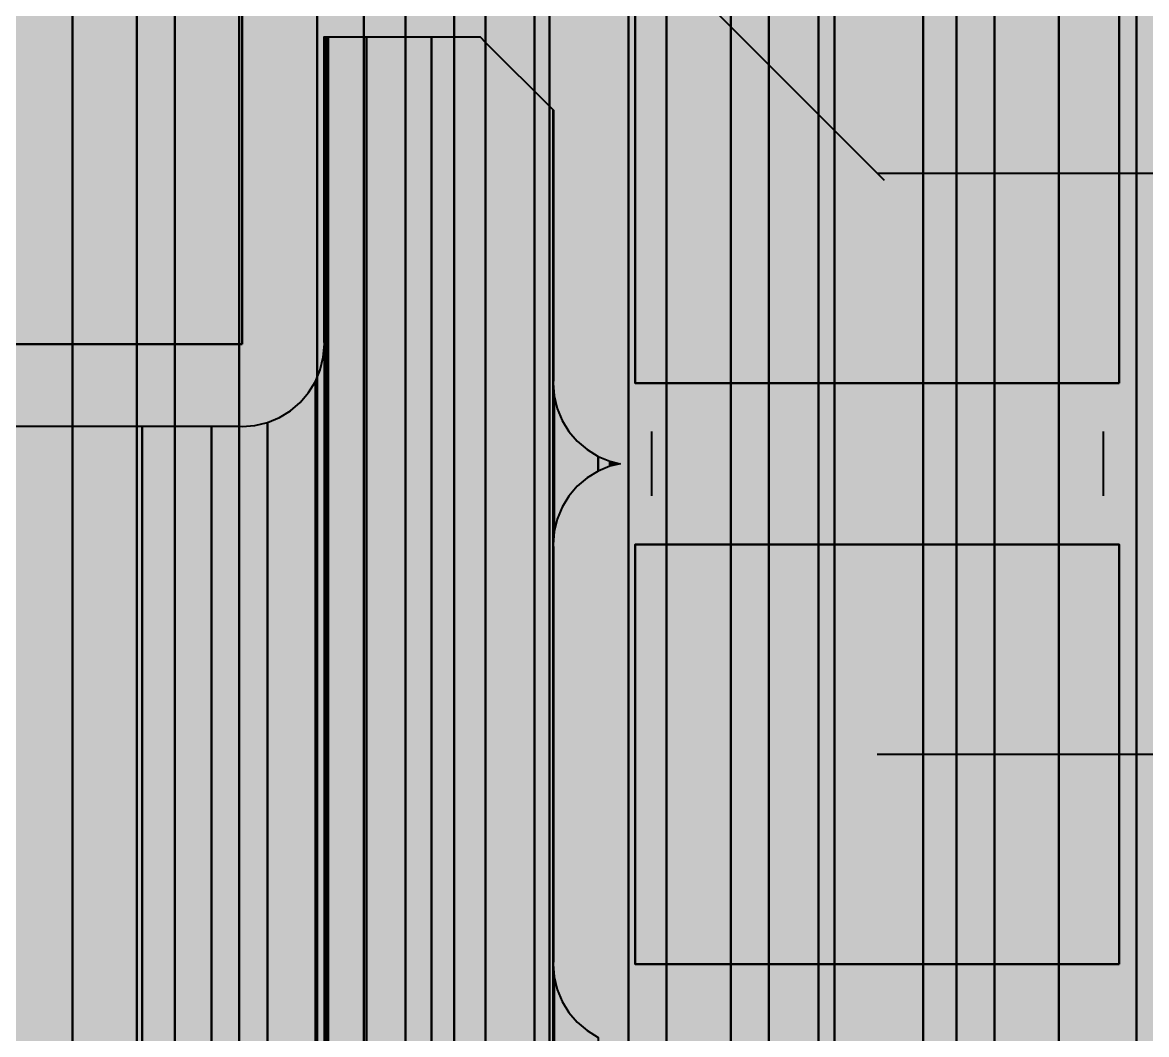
# Model space of a CAD drawing. Header units: millimetres. Extents: x 2 to 110, y 3 to 56.
# Drawn here: x 74.073 to 77.557, y 41.95 to 45.085 of the extents above; entities that cross this region are included whole.
import ezdxf

# ---------------------------------------------------------------- set-up
doc = ezdxf.new("R2010")
doc.units = ezdxf.units.MM
for name, color, linetype in [('bottom_copper', 7, 'Continuous'), ('top_copper', 7, 'Continuous'), ('top_silk', 7, 'Continuous')]:
    doc.layers.add(name, color=color, linetype=linetype)

# ---------------------------------------------------------------- blocks, each defined once
blk = doc.blocks.new('Block23461')
at = {"layer": 'bottom_copper', "lineweight": 40}
for points in [[(1.2911, 2.6295), (1.1259, 2.5898), (1.016, 2.5443), (1.016, 51.435), (1.2911, 51.435), (1.2911, 2.6295)], [(1.3937, 2.6376), (1.2911, 2.6295), (1.2911, 51.435), (1.3937, 51.435), (1.3937, 2.6376)], [(1.016, 2.5443), (0.9689, 2.5248), (0.9663, 2.5232), (0.9663, 49.4854), (1.006, 49.6506), (1.016, 49.82), (1.016, 2.5443)], [(1.5117, 2.6388), (1.4605, 2.6428), (1.3937, 2.6376), (1.3937, 49.82), (1.407, 49.6506), (1.4467, 49.4854), (1.5117, 49.3284), (1.5117, 2.6388)], [(0.9663, 2.5232), (0.824, 2.436), (0.8125, 2.4262), (0.8125, 49.1835), (0.9013, 49.3284), (0.9663, 49.4854), (0.9663, 2.5232)], [(1.7108, 2.6101), (1.6299, 2.6295), (1.5117, 2.6388), (1.5117, 49.3284), (1.6005, 49.1835), (1.7108, 49.0543), (1.7108, 2.6101)], [(0.8125, 2.4262), (0.6948, 2.3257), (0.6948, 49.048), (0.7022, 49.0543), (0.8125, 49.1835), (0.8125, 2.4262)], [(1.9521, 2.5248), (1.7951, 2.5898), (1.7108, 2.6101), (1.7108, 49.0543), (1.84, 48.944), (1.9521, 48.8753), (1.9521, 2.5248)], [(0.6948, 2.3257), (0.5845, 2.1965), (0.4957, 2.0516), (0.4957, 48.8966), (0.573, 48.944), (0.6948, 49.048), (0.6948, 2.3257)], [(0.4957, 2.0516), (0.4307, 1.8946), (0.391, 1.7294), (0.3777, 1.56), (0.3777, 48.8343), (0.4281, 48.8552), (0.4957, 48.8966), (0.4957, 2.0516)], [(2.097, 2.436), (1.9521, 2.5248), (1.9521, 48.8753), (1.9849, 48.8552), (2.097, 48.8088), (2.097, 2.436)], [(0.3777, 0), (0.1325, 0), (0.1325, 48.7569), (0.2711, 48.7902), (0.3777, 48.8343), (0.3777, 0)], [(0.0858, 21.5609), (0.0246, 21.7087), (-0.059, 21.845), (-0.0652, 21.8522), (-0.0652, 48.7373), (-0.0635, 48.7372), (0.0858, 48.7489), (0.0858, 21.5609)], [(0.1325, 21.246), (0.1231, 21.4054), (0.0858, 21.5609), (0.0858, 48.7489), (0.1059, 48.7505), (0.1325, 48.7569), (0.1325, 21.246)]]:
    blk.add_hatch(color=7, dxfattribs=at).paths.add_polyline_path(points, flags=0)
at = {"layer": 'bottom_copper', "color": 7, "lineweight": 40}
for points in [[(1.2911, 2.6295), (1.1259, 2.5898), (1.016, 2.5443), (1.016, 51.435), (1.2911, 51.435), (1.2911, 2.6295)], [(1.3937, 2.6376), (1.2911, 2.6295), (1.2911, 51.435), (1.3937, 51.435), (1.3937, 2.6376)], [(1.016, 2.5443), (0.9689, 2.5248), (0.9663, 2.5232), (0.9663, 49.4854), (1.006, 49.6506), (1.016, 49.82), (1.016, 2.5443)], [(1.5117, 2.6388), (1.4605, 2.6428), (1.3937, 2.6376), (1.3937, 49.82), (1.407, 49.6506), (1.4467, 49.4854), (1.5117, 49.3284), (1.5117, 2.6388)], [(0.9663, 2.5232), (0.824, 2.436), (0.8125, 2.4262), (0.8125, 49.1835), (0.9013, 49.3284), (0.9663, 49.4854), (0.9663, 2.5232)], [(1.7108, 2.6101), (1.6299, 2.6295), (1.5117, 2.6388), (1.5117, 49.3284), (1.6005, 49.1835), (1.7108, 49.0543), (1.7108, 2.6101)], [(0.8125, 2.4262), (0.6948, 2.3257), (0.6948, 49.048), (0.7022, 49.0543), (0.8125, 49.1835), (0.8125, 2.4262)], [(1.9521, 2.5248), (1.7951, 2.5898), (1.7108, 2.6101), (1.7108, 49.0543), (1.84, 48.944), (1.9521, 48.8753), (1.9521, 2.5248)], [(0.6948, 2.3257), (0.5845, 2.1965), (0.4957, 2.0516), (0.4957, 48.8966), (0.573, 48.944), (0.6948, 49.048), (0.6948, 2.3257)], [(0.4957, 2.0516), (0.4307, 1.8946), (0.391, 1.7294), (0.3777, 1.56), (0.3777, 48.8343), (0.4281, 48.8552), (0.4957, 48.8966), (0.4957, 2.0516)], [(2.097, 2.436), (1.9521, 2.5248), (1.9521, 48.8753), (1.9849, 48.8552), (2.097, 48.8088), (2.097, 2.436)], [(0.3777, 0), (0.1325, 0), (0.1325, 48.7569), (0.2711, 48.7902), (0.3777, 48.8343), (0.3777, 0)], [(0.0858, 21.5609), (0.0246, 21.7087), (-0.059, 21.845), (-0.0652, 21.8522), (-0.0652, 48.7373), (-0.0635, 48.7372), (0.0858, 48.7489), (0.0858, 21.5609)], [(0.1325, 21.246), (0.1231, 21.4054), (0.0858, 21.5609), (0.0858, 48.7489), (0.1059, 48.7505), (0.1325, 48.7569), (0.1325, 21.246)]]:
    blk.add_lwpolyline(points, close=True, dxfattribs=at)
blk = doc.blocks.new('Block24563')
at = {"layer": 'bottom_copper', "lineweight": 40}
for points in [[(1.1938, 22.1541), (1.0575, 22.0705), (1.016, 22.035), (1.016, 51.435), (1.1938, 51.435), (1.1938, 22.1541)], [(1.3937, 22.2278), (1.3416, 22.2153), (1.1938, 22.1541), (1.1938, 51.435), (1.3937, 51.435), (1.3937, 22.2278)], [(1.5117, 22.2537), (1.4971, 22.2526), (1.3937, 22.2278), (1.3937, 49.82), (1.407, 49.6506), (1.4467, 49.4854), (1.5117, 49.3284), (1.5117, 22.2537)], [(1.7108, 22.2608), (1.6565, 22.2651), (1.5117, 22.2537), (1.5117, 49.3284), (1.6005, 49.1835), (1.7108, 49.0543), (1.7108, 22.2608)], [(1.9521, 22.2199), (1.8159, 22.2526), (1.7108, 22.2608), (1.7108, 49.0543), (1.84, 48.944), (1.9521, 48.8753), (1.9521, 22.2199)], [(2.097, 22.1633), (1.9714, 22.2153), (1.9521, 22.2199), (1.9521, 48.8753), (1.9849, 48.8552), (2.097, 48.8088), (2.097, 22.1633)], [(2.2262, 22.0885), (2.1192, 22.1541), (2.097, 22.1633), (2.097, 48.8088), (2.1419, 48.7902), (2.2262, 48.7699), (2.2262, 22.0885)], [(2.3771, 21.9666), (2.2555, 22.0705), (2.2262, 22.0885), (2.2262, 48.7699), (2.3071, 48.7505), (2.3771, 48.745), (2.3771, 21.9666)], [(2.4748, 21.8522), (2.3771, 21.9666), (2.3771, 48.745), (2.4748, 48.7373), (2.4748, 21.8522)]]:
    blk.add_hatch(color=7, dxfattribs=at).paths.add_polyline_path(points, flags=0)
at = {"layer": 'bottom_copper', "color": 7, "lineweight": 40}
for points in [[(1.1938, 22.1541), (1.0575, 22.0705), (1.016, 22.035), (1.016, 51.435), (1.1938, 51.435), (1.1938, 22.1541)], [(1.3937, 22.2278), (1.3416, 22.2153), (1.1938, 22.1541), (1.1938, 51.435), (1.3937, 51.435), (1.3937, 22.2278)], [(1.5117, 22.2537), (1.4971, 22.2526), (1.3937, 22.2278), (1.3937, 49.82), (1.407, 49.6506), (1.4467, 49.4854), (1.5117, 49.3284), (1.5117, 22.2537)], [(1.7108, 22.2608), (1.6565, 22.2651), (1.5117, 22.2537), (1.5117, 49.3284), (1.6005, 49.1835), (1.7108, 49.0543), (1.7108, 22.2608)], [(1.9521, 22.2199), (1.8159, 22.2526), (1.7108, 22.2608), (1.7108, 49.0543), (1.84, 48.944), (1.9521, 48.8753), (1.9521, 22.2199)], [(2.097, 22.1633), (1.9714, 22.2153), (1.9521, 22.2199), (1.9521, 48.8753), (1.9849, 48.8552), (2.097, 48.8088), (2.097, 22.1633)], [(2.2262, 22.0885), (2.1192, 22.1541), (2.097, 22.1633), (2.097, 48.8088), (2.1419, 48.7902), (2.2262, 48.7699), (2.2262, 22.0885)], [(2.3771, 21.9666), (2.2555, 22.0705), (2.2262, 22.0885), (2.2262, 48.7699), (2.3071, 48.7505), (2.3771, 48.745), (2.3771, 21.9666)], [(2.4748, 21.8522), (2.3771, 21.9666), (2.3771, 48.745), (2.4748, 48.7373), (2.4748, 21.8522)]]:
    blk.add_lwpolyline(points, close=True, dxfattribs=at)
blk = doc.blocks.new('Block94215')
at = {"layer": 'top_copper', "lineweight": 40}
for points in [[(0, 0), (-0.2091, -0.2091), (-0.2091, 12.0689), (0, 11.8599), (0, 0)], [(0.0008, 11.0235), (0, 11.0135), (0, 11.8599), (0.0008, 11.8591), (0.0008, 11.0235)], [(0.0031, 10.5535), (0, 10.5137), (0, 11.0135), (0.0031, 10.9738), (0.0031, 10.5535)], [(0.1391, 10.7407), (0.105, 10.7198), (0.0746, 10.6938), (0.0487, 10.6634), (0.0278, 10.6293), (0.0125, 10.5924), (0.0031, 10.5535), (0.0031, 10.9737), (0.0125, 10.9348), (0.0278, 10.8979), (0.0487, 10.8638), (0.0746, 10.8334), (0.105, 10.8074), (0.1391, 10.7865), (0.1391, 10.7407)], [(0.1761, 10.756), (0.1391, 10.7407), (0.1391, 10.7865), (0.1761, 10.7712), (0.1761, 10.756)], [(0.1761, 10.756), (0.1761, 10.7712), (0.2078, 10.7636), (0.1761, 10.756)], [(0.0008, 9.2236), (0, 9.2137), (0, 10.5137), (0.0008, 10.5037), (0.0008, 9.2236)], [(0.0031, 0.0031), (0, 0), (0, 9.2137), (0.0031, 9.1739), (0.0031, 0.0031)], [(0.1391, 0.1391), (0.0031, 0.0031), (0.0031, 9.1738), (0.0125, 9.135), (0.0278, 9.098), (0.0487, 9.0639), (0.0746, 9.0335), (0.105, 9.0076), (0.1391, 8.9867), (0.1391, 0.1391)]]:
    blk.add_hatch(color=7, dxfattribs=at).paths.add_polyline_path(points, flags=0)
at = {"layer": 'top_copper', "color": 7, "lineweight": 40}
for points in [[(0, 0), (-0.2091, -0.2091), (-0.2091, 12.0689), (0, 11.8599), (0, 0)], [(0.0008, 11.0235), (0, 11.0135), (0, 11.8599), (0.0008, 11.8591), (0.0008, 11.0235)], [(0.0031, 10.5535), (0, 10.5137), (0, 11.0135), (0.0031, 10.9738), (0.0031, 10.5535)], [(0.1391, 10.7407), (0.105, 10.7198), (0.0746, 10.6938), (0.0487, 10.6634), (0.0278, 10.6293), (0.0125, 10.5924), (0.0031, 10.5535), (0.0031, 10.9737), (0.0125, 10.9348), (0.0278, 10.8979), (0.0487, 10.8638), (0.0746, 10.8334), (0.105, 10.8074), (0.1391, 10.7865), (0.1391, 10.7407)], [(0.1761, 10.756), (0.1391, 10.7407), (0.1391, 10.7865), (0.1761, 10.7712), (0.1761, 10.756)], [(0.1761, 10.756), (0.1761, 10.7712), (0.2078, 10.7636), (0.1761, 10.756)], [(0.0008, 9.2236), (0, 9.2137), (0, 10.5137), (0.0008, 10.5037), (0.0008, 9.2236)], [(0.0031, 0.0031), (0, 0), (0, 9.2137), (0.0031, 9.1739), (0.0031, 0.0031)], [(0.1391, 0.1391), (0.0031, 0.0031), (0.0031, 9.1738), (0.0125, 9.135), (0.0278, 9.098), (0.0487, 9.0639), (0.0746, 9.0335), (0.105, 9.0076), (0.1391, 8.9867), (0.1391, 0.1391)]]:
    blk.add_lwpolyline(points, close=True, dxfattribs=at)
blk = doc.blocks.new('Block95512')
at = {"layer": 'top_copper', "lineweight": 40}
for points in [[(1.9228, 13.6295), (1.922, 13.6395), (1.922, 14.582), (1.9228, 14.582), (1.9228, 13.6295)], [(1.9303, 0.7015), (1.9228, 0.7015), (1.9228, 14.582), (1.9303, 14.582), (1.9303, 0.7015)], [(1.935, 1.6972), (1.9303, 1.6375), (1.9303, 14.582), (1.935, 14.582), (1.935, 1.6972)], [(2.0537, 1.9175), (2.0423, 1.9077), (2.0033, 1.8621), (1.972, 1.811), (1.949, 1.7556), (1.935, 1.6973), (1.935, 14.582), (2.0537, 14.582), (2.0537, 1.9175)], [(2.2551, 2.119), (2.0537, 1.9175), (2.0537, 14.582), (2.2551, 14.582), (2.2551, 2.119)], [(2.4228, 2.2867), (2.2551, 2.119), (2.2551, 14.582), (2.4056, 14.582), (2.4228, 14.5647), (2.4228, 2.2867)], [(1.9228, 0.7015), (1.895, 0.7015), (1.895, 13.5138), (1.9103, 13.5508), (1.9196, 13.5896), (1.9228, 13.6295), (1.9228, 0.7015)], [(1.895, 0.7015), (1.7467, 0.7015), (1.7467, 13.3872), (1.7837, 13.4025), (1.8178, 13.4234), (1.8482, 13.4493), (1.8741, 13.4797), (1.895, 13.5138), (1.895, 0.7015)], [(1.7467, 0.7015), (1.6225, 0.7015), (1.6125, 0.7023), (1.5726, 0.6991), (1.5726, 13.3755), (1.658, 13.3755), (1.668, 13.3747), (1.7079, 13.3779), (1.7467, 13.3872), (1.7467, 0.7015)], [(1.3417, -0.3215), (0.9143, -0.3215), (0.9143, 13.3755), (1.3417, 13.3755), (1.3417, -0.3215)], [(1.3577, -0.3215), (1.3417, -0.3215), (1.3417, 13.3755), (1.3577, 13.3755), (1.3577, -0.3215)], [(1.4597, 0.651), (1.4323, 0.6277), (1.4064, 0.5973), (1.3855, 0.5632), (1.3702, 0.5262), (1.3609, 0.4874), (1.3577, 0.4475), (1.3577, 13.3755), (1.4597, 13.3755), (1.4597, 0.651)], [(1.5726, 0.6991), (1.5338, 0.6898), (1.4968, 0.6745), (1.4627, 0.6536), (1.4597, 0.651), (1.4597, 13.3755), (1.5726, 13.3755), (1.5726, 0.6991)]]:
    blk.add_hatch(color=7, dxfattribs=at).paths.add_polyline_path(points, flags=0)
at = {"layer": 'top_copper', "color": 7, "lineweight": 40}
for points in [[(1.9228, 13.6295), (1.922, 13.6395), (1.922, 14.582), (1.9228, 14.582), (1.9228, 13.6295)], [(1.9303, 0.7015), (1.9228, 0.7015), (1.9228, 14.582), (1.9303, 14.582), (1.9303, 0.7015)], [(1.935, 1.6972), (1.9303, 1.6375), (1.9303, 14.582), (1.935, 14.582), (1.935, 1.6972)], [(2.0537, 1.9175), (2.0423, 1.9077), (2.0033, 1.8621), (1.972, 1.811), (1.949, 1.7556), (1.935, 1.6973), (1.935, 14.582), (2.0537, 14.582), (2.0537, 1.9175)], [(2.2551, 2.119), (2.0537, 1.9175), (2.0537, 14.582), (2.2551, 14.582), (2.2551, 2.119)], [(2.4228, 2.2867), (2.2551, 2.119), (2.2551, 14.582), (2.4056, 14.582), (2.4228, 14.5647), (2.4228, 2.2867)], [(1.9228, 0.7015), (1.895, 0.7015), (1.895, 13.5138), (1.9103, 13.5508), (1.9196, 13.5896), (1.9228, 13.6295), (1.9228, 0.7015)], [(1.895, 0.7015), (1.7467, 0.7015), (1.7467, 13.3872), (1.7837, 13.4025), (1.8178, 13.4234), (1.8482, 13.4493), (1.8741, 13.4797), (1.895, 13.5138), (1.895, 0.7015)], [(1.7467, 0.7015), (1.6225, 0.7015), (1.6125, 0.7023), (1.5726, 0.6991), (1.5726, 13.3755), (1.658, 13.3755), (1.668, 13.3747), (1.7079, 13.3779), (1.7467, 13.3872), (1.7467, 0.7015)], [(1.3417, -0.3215), (0.9143, -0.3215), (0.9143, 13.3755), (1.3417, 13.3755), (1.3417, -0.3215)], [(1.3577, -0.3215), (1.3417, -0.3215), (1.3417, 13.3755), (1.3577, 13.3755), (1.3577, -0.3215)], [(1.4597, 0.651), (1.4323, 0.6277), (1.4064, 0.5973), (1.3855, 0.5632), (1.3702, 0.5262), (1.3609, 0.4874), (1.3577, 0.4475), (1.3577, 13.3755), (1.4597, 13.3755), (1.4597, 0.651)], [(1.5726, 0.6991), (1.5338, 0.6898), (1.4968, 0.6745), (1.4627, 0.6536), (1.4597, 0.651), (1.4597, 13.3755), (1.5726, 13.3755), (1.5726, 0.6991)]]:
    blk.add_lwpolyline(points, close=True, dxfattribs=at)

msp = doc.modelspace()

# ---------------------------------------------------------------- hatches: boundary and pattern name
at = {"layer": 'top_copper', "lineweight": 40}
for points in [[(74.7535, 44.088), (73.6105, 44.088), (73.6105, 47.136), (74.7535, 47.136), (74.7535, 44.088)], [(77.4718, 43.9678), (75.9722, 43.9678), (75.9722, 45.2678), (77.4718, 45.2678), (77.4718, 43.9678)], [(77.4718, 42.168), (75.9722, 42.168), (75.9722, 43.468), (77.4718, 43.468), (77.4718, 42.168)]]:
    msp.add_hatch(color=7, dxfattribs=at).paths.add_polyline_path(points, flags=0)

# ---------------------------------------------------------------- linework, layer by layer
at = {"layer": 'bottom_copper', "color": 7, "lineweight": 40}
for p, q in [((75.5083, 25.3902), (75.5083, 52.2753)), ((75.5083, 52.2753), (75.5083, 25.3902))]:
    msp.add_line(p, q, dxfattribs=at)
at = {"layer": 'top_copper', "color": 7, "lineweight": 40}
for p, q in [((74.7535, 44.088), (74.7535, 47.136)), ((75.7278, 45.612), (76.7438, 44.596)), ((75.9722, 45.2678), (75.9722, 43.9678)), ((77.4718, 43.9678), (77.4718, 45.2678)), ((75.0075, 44.098), (75.0075, 45.0405)), ((75.0075, 45.0405), (75.4911, 45.0405)), ((75.4911, 45.0405), (75.5083, 45.0232)), ((75.5083, 32.7452), (75.5083, 45.0232)), ((75.5083, 45.0232), (75.7182, 44.8134)), ((75.5083, 45.0232), (75.5083, 32.7452)), ((75.7182, 44.8134), (75.7182, 43.9778)), ((76.722, 44.6178), (80.5102, 44.6178)), ((73.6105, 44.088), (74.7535, 44.088)), ((75.0051, 44.0481), (75.0083, 44.088)), ((75.0083, 44.088), (75.0075, 44.098)), ((74.9958, 44.0093), (75.0051, 44.0481)), ((74.9805, 43.9723), (74.9958, 44.0093)), ((74.9596, 43.9382), (74.9805, 43.9723)), ((75.7182, 43.9778), (75.7174, 43.9678)), ((75.7174, 43.9678), (75.7205, 43.9281)), ((75.9722, 43.9678), (77.4718, 43.9678)), ((74.9337, 43.9078), (74.9596, 43.9382)), ((74.9033, 43.8819), (74.9337, 43.9078)), ((75.7205, 43.9281), (75.7205, 43.928)), ((75.7205, 43.928), (75.7299, 43.8891)), ((74.8692, 43.861), (74.9033, 43.8819)), ((75.7299, 43.8891), (75.7452, 43.8522)), ((73.6205, 43.834), (74.7435, 43.834)), ((74.7435, 43.834), (74.7535, 43.8332)), ((74.7535, 43.8332), (74.7934, 43.8364)), ((74.7934, 43.8364), (74.8322, 43.8457)), ((74.8322, 43.8457), (74.8692, 43.861)), ((75.7452, 43.8522), (75.7661, 43.8181)), ((75.7661, 43.8181), (75.792, 43.7877)), ((75.792, 43.7877), (75.8224, 43.7617)), ((75.8224, 43.7617), (75.8565, 43.7408)), ((75.8565, 43.7408), (75.8935, 43.7255)), ((75.8935, 43.7255), (75.9252, 43.7179)), ((75.8565, 43.695), (75.8224, 43.6741)), ((75.8935, 43.7103), (75.8565, 43.695)), ((75.9252, 43.7179), (75.8935, 43.7103)), ((75.8224, 43.6741), (75.792, 43.6481)), ((75.7661, 43.6177), (75.7452, 43.5836)), ((75.792, 43.6481), (75.7661, 43.6177)), ((75.7452, 43.5836), (75.7299, 43.5467)), ((75.7299, 43.5467), (75.7205, 43.5078)), ((75.7205, 43.5078), (75.7174, 43.468)), ((75.7174, 43.468), (75.7182, 43.458)), ((75.7182, 43.458), (75.7182, 42.1779)), ((75.9722, 43.468), (75.9722, 42.168)), ((77.4718, 43.468), (75.9722, 43.468)), ((77.4718, 42.168), (77.4718, 43.468)), ((76.722, 42.818), (78.5, 42.818)), ((75.7182, 42.1779), (75.7174, 42.168)), ((75.7174, 42.168), (75.7205, 42.1282)), ((75.9722, 42.168), (77.4718, 42.168)), ((75.7205, 42.1282), (75.7205, 42.1281)), ((75.7205, 42.1281), (75.7299, 42.0893)), ((75.7299, 42.0893), (75.7452, 42.0523)), ((75.7452, 42.0523), (75.7661, 42.0182)), ((75.7661, 42.0182), (75.792, 41.9878)), ((75.792, 41.9878), (75.8224, 41.9619)), ((75.8224, 41.9619), (75.8565, 41.941))]:
    msp.add_line(p, q, dxfattribs=at)
for points in [[(74.7535, 44.088), (73.6105, 44.088), (73.6105, 47.136), (74.7535, 47.136), (74.7535, 44.088)], [(77.4718, 43.9678), (75.9722, 43.9678), (75.9722, 45.2678), (77.4718, 45.2678), (77.4718, 43.9678)], [(77.4718, 42.168), (75.9722, 42.168), (75.9722, 43.468), (77.4718, 43.468), (77.4718, 42.168)]]:
    msp.add_lwpolyline(points, close=True, dxfattribs=at)
at = {"layer": 'top_silk', "color": 7, "lineweight": 40}
for p, q in [((76.0222, 43.8177), (76.0222, 43.6181)), ((77.4218, 43.8177), (77.4218, 43.6181))]:
    msp.add_line(p, q, dxfattribs=at)

# ---------------------------------------------------------------- block references
at = {"layer": 'bottom_copper'}
for name, p in [('Block24563', (73.0335, 3.538)), ('Block23461', (75.5735, 3.538))]:
    msp.add_blockref(name, p, dxfattribs=at)
at = {"layer": 'top_copper'}
for name, p in [('Block95512', (73.0855, 30.4585)), ('Block94215', (75.7174, 32.9543))]:
    msp.add_blockref(name, p, dxfattribs=at)

doc.saveas('drawing.dxf')
